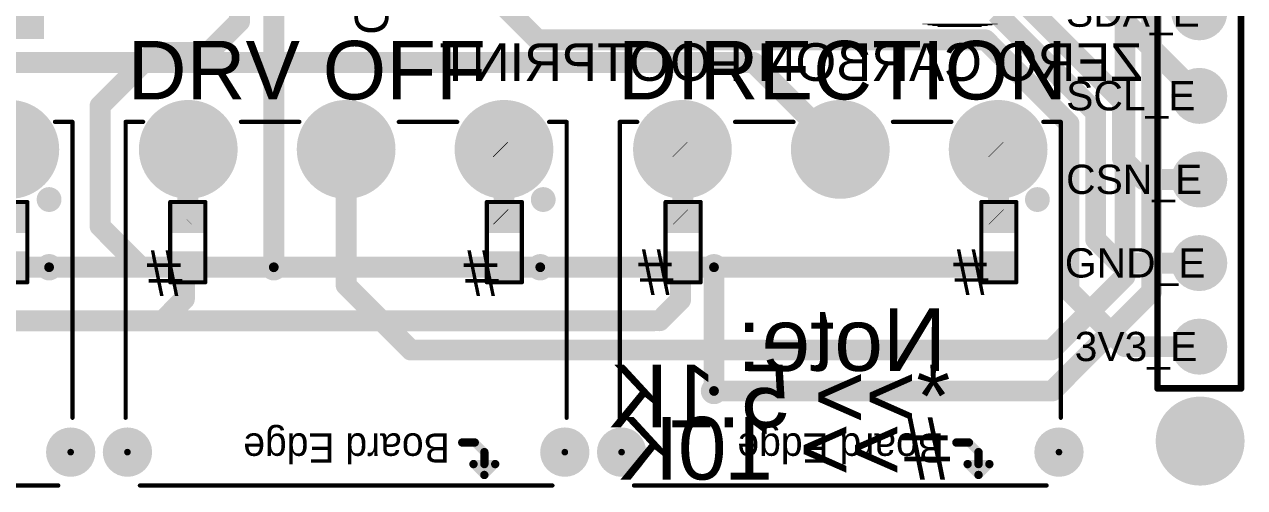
# Model space of a CAD drawing. Header units: millimetres. Extents: x -0.12 to 2.11, y 0 to 1.55.
# Drawn here: x 0.637 to 2.098, y 0.003 to 0.558 of the extents above; entities that cross this region are included whole.
import ezdxf

# ---------------------------------------------------------------- set-up
doc = ezdxf.new("R2010")
doc.units = ezdxf.units.MM
doc.header["$MEASUREMENT"] = 0
for name, color, linetype in [('BottomLayer', 5, 'Continuous'), ('BottomOverlay', 54, 'Continuous'), ('BottomPaste', 16, 'Continuous'), ('BottomSolder', 6, 'Continuous'), ('MultiLayer', 9, 'Continuous'), ('PadHoleLayer', 156, 'Continuous'), ('TopLayer', 1, 'Continuous'), ('TopOverlay', 2, 'Continuous'), ('TopSolder', 216, 'Continuous'), ('ViaHoleLayer', 16, 'Continuous')]:
    doc.layers.add(name, color=color, linetype=linetype)
doc.styles.add('Arial', font='arial.ttf', dxfattribs={"height": 0.2})

# ---------------------------------------------------------------- blocks, each defined once
blk = doc.blocks.new('SS_12D11G5R__10')
at = {"layer": 'BottomLayer'}
h = blk.add_hatch(color=5, dxfattribs=at)
edge = h.paths.add_edge_path()
edge.add_arc((0, 0), 0.0551181, 0, 360)
h = blk.add_hatch(color=5, dxfattribs=at)
edge = h.paths.add_edge_path()
edge.add_arc((0.1889764, 0), 0.0551181, 0, 360)
h = blk.add_hatch(color=5, dxfattribs=at)
edge = h.paths.add_edge_path()
edge.add_arc((0.3779528, 0), 0.0551181, 0, 360)
at = {"layer": 'BottomSolder'}
h = blk.add_hatch(color=6, dxfattribs=at)
edge = h.paths.add_edge_path()
edge.add_arc((-0.0728346, 0.3622047), 0.004, 0, 360)
h = blk.add_hatch(color=6, dxfattribs=at)
edge = h.paths.add_edge_path()
edge.add_arc((0.4507874, 0.3622047), 0.004, 0, 360)
h = blk.add_hatch(color=6, dxfattribs=at)
edge = h.paths.add_edge_path()
edge.add_arc((0, 0), 0.0591181, 0, 360)
h = blk.add_hatch(color=6, dxfattribs=at)
edge = h.paths.add_edge_path()
edge.add_arc((0.1889764, 0), 0.0591181, 0, 360)
h = blk.add_hatch(color=6, dxfattribs=at)
edge = h.paths.add_edge_path()
edge.add_arc((0.3779528, 0), 0.0591181, 0, 360)
at = {"layer": 'MultiLayer'}
h = blk.add_hatch(color=9, dxfattribs=at)
edge = h.paths.add_edge_path()
edge.add_arc((0, 0), 0.0551181, 0, 360)
h = blk.add_hatch(color=9, dxfattribs=at)
edge = h.paths.add_edge_path()
edge.add_arc((0.1889764, 0), 0.0551181, 0, 360)
h = blk.add_hatch(color=9, dxfattribs=at)
edge = h.paths.add_edge_path()
edge.add_arc((0.3779528, 0), 0.0551181, 0, 360)
at = {"layer": 'PadHoleLayer'}
h = blk.add_hatch(color=156, dxfattribs=at)
edge = h.paths.add_edge_path()
edge.add_arc((-0.0728346, 0.3622047), 0.0295275, 0, 360)
h = blk.add_hatch(color=156, dxfattribs=at)
edge = h.paths.add_edge_path()
edge.add_arc((0.4507874, 0.3622047), 0.0295275, 0, 360)
h = blk.add_hatch(color=156, dxfattribs=at)
edge = h.paths.add_edge_path()
edge.add_arc((0, 0), 0.031496, 0, 360)
h = blk.add_hatch(color=156, dxfattribs=at)
edge = h.paths.add_edge_path()
edge.add_arc((0.1889764, 0), 0.031496, 0, 360)
h = blk.add_hatch(color=156, dxfattribs=at)
edge = h.paths.add_edge_path()
edge.add_arc((0.3779528, 0), 0.031496, 0, 360)
at = {"layer": 'TopLayer'}
h = blk.add_hatch(color=1, dxfattribs=at)
edge = h.paths.add_edge_path()
edge.add_arc((0, 0), 0.0551181, 0, 360)
h = blk.add_hatch(color=1, dxfattribs=at)
edge = h.paths.add_edge_path()
edge.add_arc((0.1889764, 0), 0.0551181, 0, 360)
h = blk.add_hatch(color=1, dxfattribs=at)
edge = h.paths.add_edge_path()
edge.add_arc((0.3779528, 0), 0.0551181, 0, 360)
at = {"layer": 'TopSolder'}
h = blk.add_hatch(color=216, dxfattribs=at)
edge = h.paths.add_edge_path()
edge.add_arc((-0.0728346, 0.3622047), 0.004, 0, 360)
h = blk.add_hatch(color=216, dxfattribs=at)
edge = h.paths.add_edge_path()
edge.add_arc((0.4507874, 0.3622047), 0.004, 0, 360)
h = blk.add_hatch(color=216, dxfattribs=at)
edge = h.paths.add_edge_path()
edge.add_arc((0, 0), 0.0591181, 0, 360)
h = blk.add_hatch(color=216, dxfattribs=at)
edge = h.paths.add_edge_path()
edge.add_arc((0.1889764, 0), 0.0591181, 0, 360)
h = blk.add_hatch(color=216, dxfattribs=at)
edge = h.paths.add_edge_path()
edge.add_arc((0.3779528, 0), 0.0591181, 0, 360)
at = {"layer": 'TopOverlay'}
for points, const_width in [([(0.4359764, 0.4021023), (-0.0580236, 0.4021023)], 0.005), ([(0.0235, 0.3895), (0.0105, 0.3765)], 0.01), ([(0.0365, 0.3765), (0.0235, 0.3895)], 0.01), ([(0.0365, 0.3765), (0.0105, 0.3765)], 0.01), ([(0.0235, 0.3765), (0.0235, 0.3622047)], 0.01), ([(0.035, 0.3507047), (0.0235, 0.3622047)], 0.01), ([(0.0499764, 0.3507047), (0.035, 0.3507047)], 0.01), ([(-0.0750236, 0.3211023), (-0.0750236, -0.0328977)], 0.005), ([(0.4529764, 0.3211023), (0.4529764, -0.0328977)], 0.005), ([(-0.0540236, -0.0328977), (-0.0750236, -0.0328977)], 0.005), ([(0.1259764, -0.0328977), (0.0559764, -0.0328977)], 0.005), ([(0.3149528, -0.0328977), (0.2449528, -0.0328977)], 0.005), ([(0.4529764, -0.0328977), (0.4319764, -0.0328977)], 0.005)]:
    blk.add_lwpolyline(points, dxfattribs=dict(at, const_width=const_width))
for points, const_width in [([(-0.0592736, 0.4021023, 1), (-0.0567736, 0.4021023, 1)], 0.0025), ([(0.021, 0.3895, 1), (0.026, 0.3895, 1)], 0.005), ([(0.021, 0.3895, 1), (0.026, 0.3895, 1)], 0.005), ([(0.4347264, 0.4021023, 1), (0.4372264, 0.4021023, 1)], 0.0025), ([(0.008, 0.3765, 1), (0.013, 0.3765, 1)], 0.005), ([(0.008, 0.3765, 1), (0.013, 0.3765, 1)], 0.005), ([(0.021, 0.3765, 1), (0.026, 0.3765, 1)], 0.005), ([(0.034, 0.3765, 1), (0.039, 0.3765, 1)], 0.005), ([(0.034, 0.3765, 1), (0.039, 0.3765, 1)], 0.005), ([(0.021, 0.3622047, 1), (0.026, 0.3622047, 1)], 0.005), ([(0.021, 0.3622047, 1), (0.026, 0.3622047, 1)], 0.005), ([(0.0325, 0.3507047, 1), (0.0375, 0.3507047, 1)], 0.005), ([(0.0325, 0.3507047, 1), (0.0375, 0.3507047, 1)], 0.005), ([(0.0474764, 0.3507047, 1), (0.0524764, 0.3507047, 1)], 0.005), ([(-0.0762736, 0.3211023, 1), (-0.0737736, 0.3211023, 1)], 0.0025), ([(0.4517264, 0.3211023, 1), (0.4542264, 0.3211023, 1)], 0.0025), ([(-0.042, 0.06, 1), (-0.052, 0.06, 1)], 0.019685), ([(-0.0569212, 0.06, 1), (-0.0470788, 0.06, 1)], 0.0098425), ([(-0.0469212, 0.06, 1), (-0.0370788, 0.06, 1)], 0.0098425), ([(-0.0762736, -0.0328977, 1), (-0.0737736, -0.0328977, 1)], 0.0025), ([(-0.0762736, -0.0328977, 1), (-0.0737736, -0.0328977, 1)], 0.0025), ([(-0.0552736, -0.0328977, 1), (-0.0527736, -0.0328977, 1)], 0.0025), ([(0.0547264, -0.0328977, 1), (0.0572264, -0.0328977, 1)], 0.0025), ([(0.1247264, -0.0328977, 1), (0.1272264, -0.0328977, 1)], 0.0025), ([(0.2437028, -0.0328977, 1), (0.2462028, -0.0328977, 1)], 0.0025), ([(0.3137028, -0.0328977, 1), (0.3162028, -0.0328977, 1)], 0.0025), ([(0.4307264, -0.0328977, 1), (0.4332264, -0.0328977, 1)], 0.0025), ([(0.4517264, -0.0328977, 1), (0.4542264, -0.0328977, 1)], 0.0025), ([(0.4517264, -0.0328977, 1), (0.4542264, -0.0328977, 1)], 0.0025)]:
    blk.add_lwpolyline(points, format="xyb", close=True, dxfattribs=dict(at, const_width=const_width))
blk.add_text('Board Edge ', height=0.035, dxfattribs=at).set_placement((0.0649764, 0.3397654))
blk = doc.blocks.new('SS_12D11G5R__11')
at = {"layer": 'BottomLayer'}
h = blk.add_hatch(color=5, dxfattribs=at)
edge = h.paths.add_edge_path()
edge.add_arc((0, 0), 0.0551181, 0, 360)
h = blk.add_hatch(color=5, dxfattribs=at)
edge = h.paths.add_edge_path()
edge.add_arc((0.1889764, 0), 0.0551181, 0, 360)
h = blk.add_hatch(color=5, dxfattribs=at)
edge = h.paths.add_edge_path()
edge.add_arc((0.3779528, 0), 0.0551181, 0, 360)
at = {"layer": 'BottomSolder'}
h = blk.add_hatch(color=6, dxfattribs=at)
edge = h.paths.add_edge_path()
edge.add_arc((-0.0728346, 0.3622047), 0.004, 0, 360)
h = blk.add_hatch(color=6, dxfattribs=at)
edge = h.paths.add_edge_path()
edge.add_arc((0.4507874, 0.3622047), 0.004, 0, 360)
h = blk.add_hatch(color=6, dxfattribs=at)
edge = h.paths.add_edge_path()
edge.add_arc((0, 0), 0.0591181, 0, 360)
h = blk.add_hatch(color=6, dxfattribs=at)
edge = h.paths.add_edge_path()
edge.add_arc((0.1889764, 0), 0.0591181, 0, 360)
h = blk.add_hatch(color=6, dxfattribs=at)
edge = h.paths.add_edge_path()
edge.add_arc((0.3779528, 0), 0.0591181, 0, 360)
at = {"layer": 'MultiLayer'}
h = blk.add_hatch(color=9, dxfattribs=at)
edge = h.paths.add_edge_path()
edge.add_arc((0, 0), 0.0551181, 0, 360)
h = blk.add_hatch(color=9, dxfattribs=at)
edge = h.paths.add_edge_path()
edge.add_arc((0.1889764, 0), 0.0551181, 0, 360)
h = blk.add_hatch(color=9, dxfattribs=at)
edge = h.paths.add_edge_path()
edge.add_arc((0.3779528, 0), 0.0551181, 0, 360)
at = {"layer": 'PadHoleLayer'}
h = blk.add_hatch(color=156, dxfattribs=at)
edge = h.paths.add_edge_path()
edge.add_arc((-0.0728346, 0.3622047), 0.0295275, 0, 360)
h = blk.add_hatch(color=156, dxfattribs=at)
edge = h.paths.add_edge_path()
edge.add_arc((0.4507874, 0.3622047), 0.0295275, 0, 360)
h = blk.add_hatch(color=156, dxfattribs=at)
edge = h.paths.add_edge_path()
edge.add_arc((0, 0), 0.031496, 0, 360)
h = blk.add_hatch(color=156, dxfattribs=at)
edge = h.paths.add_edge_path()
edge.add_arc((0.1889764, 0), 0.031496, 0, 360)
h = blk.add_hatch(color=156, dxfattribs=at)
edge = h.paths.add_edge_path()
edge.add_arc((0.3779528, 0), 0.031496, 0, 360)
at = {"layer": 'TopLayer'}
h = blk.add_hatch(color=1, dxfattribs=at)
edge = h.paths.add_edge_path()
edge.add_arc((0, 0), 0.0551181, 0, 360)
h = blk.add_hatch(color=1, dxfattribs=at)
edge = h.paths.add_edge_path()
edge.add_arc((0.1889764, 0), 0.0551181, 0, 360)
h = blk.add_hatch(color=1, dxfattribs=at)
edge = h.paths.add_edge_path()
edge.add_arc((0.3779528, 0), 0.0551181, 0, 360)
at = {"layer": 'TopSolder'}
h = blk.add_hatch(color=216, dxfattribs=at)
edge = h.paths.add_edge_path()
edge.add_arc((-0.0728346, 0.3622047), 0.004, 0, 360)
h = blk.add_hatch(color=216, dxfattribs=at)
edge = h.paths.add_edge_path()
edge.add_arc((0.4507874, 0.3622047), 0.004, 0, 360)
h = blk.add_hatch(color=216, dxfattribs=at)
edge = h.paths.add_edge_path()
edge.add_arc((0, 0), 0.0591181, 0, 360)
h = blk.add_hatch(color=216, dxfattribs=at)
edge = h.paths.add_edge_path()
edge.add_arc((0.1889764, 0), 0.0591181, 0, 360)
h = blk.add_hatch(color=216, dxfattribs=at)
edge = h.paths.add_edge_path()
edge.add_arc((0.3779528, 0), 0.0591181, 0, 360)
at = {"layer": 'TopOverlay'}
for points, const_width in [([(0.4359764, 0.4021023), (-0.0580236, 0.4021023)], 0.005), ([(0.0235, 0.3895), (0.0105, 0.3765)], 0.01), ([(0.0365, 0.3765), (0.0235, 0.3895)], 0.01), ([(0.0365, 0.3765), (0.0105, 0.3765)], 0.01), ([(0.0235, 0.3765), (0.0235, 0.3622047)], 0.01), ([(0.035, 0.3507047), (0.0235, 0.3622047)], 0.01), ([(0.0499764, 0.3507047), (0.035, 0.3507047)], 0.01), ([(-0.0750236, 0.3211023), (-0.0750236, -0.0328977)], 0.005), ([(0.4529764, 0.3211023), (0.4529764, -0.0328977)], 0.005), ([(-0.0540236, -0.0328977), (-0.0750236, -0.0328977)], 0.005), ([(0.1259764, -0.0328977), (0.0559764, -0.0328977)], 0.005), ([(0.3149528, -0.0328977), (0.2449528, -0.0328977)], 0.005), ([(0.4529764, -0.0328977), (0.4319764, -0.0328977)], 0.005)]:
    blk.add_lwpolyline(points, dxfattribs=dict(at, const_width=const_width))
for points, const_width in [([(-0.0592736, 0.4021023, 1), (-0.0567736, 0.4021023, 1)], 0.0025), ([(0.021, 0.3895, 1), (0.026, 0.3895, 1)], 0.005), ([(0.021, 0.3895, 1), (0.026, 0.3895, 1)], 0.005), ([(0.4347264, 0.4021023, 1), (0.4372264, 0.4021023, 1)], 0.0025), ([(0.008, 0.3765, 1), (0.013, 0.3765, 1)], 0.005), ([(0.008, 0.3765, 1), (0.013, 0.3765, 1)], 0.005), ([(0.021, 0.3765, 1), (0.026, 0.3765, 1)], 0.005), ([(0.034, 0.3765, 1), (0.039, 0.3765, 1)], 0.005), ([(0.034, 0.3765, 1), (0.039, 0.3765, 1)], 0.005), ([(0.021, 0.3622047, 1), (0.026, 0.3622047, 1)], 0.005), ([(0.021, 0.3622047, 1), (0.026, 0.3622047, 1)], 0.005), ([(0.0325, 0.3507047, 1), (0.0375, 0.3507047, 1)], 0.005), ([(0.0325, 0.3507047, 1), (0.0375, 0.3507047, 1)], 0.005), ([(0.0474764, 0.3507047, 1), (0.0524764, 0.3507047, 1)], 0.005), ([(-0.0762736, 0.3211023, 1), (-0.0737736, 0.3211023, 1)], 0.0025), ([(0.4517264, 0.3211023, 1), (0.4542264, 0.3211023, 1)], 0.0025), ([(-0.042, 0.06, 1), (-0.052, 0.06, 1)], 0.019685), ([(-0.0569212, 0.06, 1), (-0.0470788, 0.06, 1)], 0.0098425), ([(-0.0469212, 0.06, 1), (-0.0370788, 0.06, 1)], 0.0098425), ([(-0.0762736, -0.0328977, 1), (-0.0737736, -0.0328977, 1)], 0.0025), ([(-0.0762736, -0.0328977, 1), (-0.0737736, -0.0328977, 1)], 0.0025), ([(-0.0552736, -0.0328977, 1), (-0.0527736, -0.0328977, 1)], 0.0025), ([(0.0547264, -0.0328977, 1), (0.0572264, -0.0328977, 1)], 0.0025), ([(0.1247264, -0.0328977, 1), (0.1272264, -0.0328977, 1)], 0.0025), ([(0.2437028, -0.0328977, 1), (0.2462028, -0.0328977, 1)], 0.0025), ([(0.3137028, -0.0328977, 1), (0.3162028, -0.0328977, 1)], 0.0025), ([(0.4307264, -0.0328977, 1), (0.4332264, -0.0328977, 1)], 0.0025), ([(0.4517264, -0.0328977, 1), (0.4542264, -0.0328977, 1)], 0.0025), ([(0.4517264, -0.0328977, 1), (0.4542264, -0.0328977, 1)], 0.0025)]:
    blk.add_lwpolyline(points, format="xyb", close=True, dxfattribs=dict(at, const_width=const_width))
blk.add_text('Board Edge ', height=0.035, dxfattribs=at).set_placement((0.0649766, 0.3397654))
blk = doc.blocks.new('SS_12D11G5R__12')
at = {"layer": 'BottomLayer'}
h = blk.add_hatch(color=5, dxfattribs=at)
edge = h.paths.add_edge_path()
edge.add_arc((0, 0), 0.0551181, 0, 360)
h = blk.add_hatch(color=5, dxfattribs=at)
edge = h.paths.add_edge_path()
edge.add_arc((0.1889764, 0), 0.0551181, 0, 360)
h = blk.add_hatch(color=5, dxfattribs=at)
edge = h.paths.add_edge_path()
edge.add_arc((0.3779528, 0), 0.0551181, 0, 360)
at = {"layer": 'BottomSolder'}
h = blk.add_hatch(color=6, dxfattribs=at)
edge = h.paths.add_edge_path()
edge.add_arc((-0.0728346, 0.3622047), 0.004, 0, 360)
h = blk.add_hatch(color=6, dxfattribs=at)
edge = h.paths.add_edge_path()
edge.add_arc((0.4507874, 0.3622047), 0.004, 0, 360)
h = blk.add_hatch(color=6, dxfattribs=at)
edge = h.paths.add_edge_path()
edge.add_arc((0, 0), 0.0591181, 0, 360)
h = blk.add_hatch(color=6, dxfattribs=at)
edge = h.paths.add_edge_path()
edge.add_arc((0.1889764, 0), 0.0591181, 0, 360)
h = blk.add_hatch(color=6, dxfattribs=at)
edge = h.paths.add_edge_path()
edge.add_arc((0.3779528, 0), 0.0591181, 0, 360)
at = {"layer": 'MultiLayer'}
h = blk.add_hatch(color=9, dxfattribs=at)
edge = h.paths.add_edge_path()
edge.add_arc((0, 0), 0.0551181, 0, 360)
h = blk.add_hatch(color=9, dxfattribs=at)
edge = h.paths.add_edge_path()
edge.add_arc((0.1889764, 0), 0.0551181, 0, 360)
h = blk.add_hatch(color=9, dxfattribs=at)
edge = h.paths.add_edge_path()
edge.add_arc((0.3779528, 0), 0.0551181, 0, 360)
at = {"layer": 'PadHoleLayer'}
h = blk.add_hatch(color=156, dxfattribs=at)
edge = h.paths.add_edge_path()
edge.add_arc((-0.0728346, 0.3622047), 0.0295275, 0, 360)
h = blk.add_hatch(color=156, dxfattribs=at)
edge = h.paths.add_edge_path()
edge.add_arc((0.4507874, 0.3622047), 0.0295275, 0, 360)
h = blk.add_hatch(color=156, dxfattribs=at)
edge = h.paths.add_edge_path()
edge.add_arc((0, 0), 0.031496, 0, 360)
h = blk.add_hatch(color=156, dxfattribs=at)
edge = h.paths.add_edge_path()
edge.add_arc((0.1889764, 0), 0.031496, 0, 360)
h = blk.add_hatch(color=156, dxfattribs=at)
edge = h.paths.add_edge_path()
edge.add_arc((0.3779528, 0), 0.031496, 0, 360)
at = {"layer": 'TopLayer'}
h = blk.add_hatch(color=1, dxfattribs=at)
edge = h.paths.add_edge_path()
edge.add_arc((0, 0), 0.0551181, 0, 360)
h = blk.add_hatch(color=1, dxfattribs=at)
edge = h.paths.add_edge_path()
edge.add_arc((0.1889764, 0), 0.0551181, 0, 360)
h = blk.add_hatch(color=1, dxfattribs=at)
edge = h.paths.add_edge_path()
edge.add_arc((0.3779528, 0), 0.0551181, 0, 360)
at = {"layer": 'TopSolder'}
h = blk.add_hatch(color=216, dxfattribs=at)
edge = h.paths.add_edge_path()
edge.add_arc((-0.0728346, 0.3622047), 0.004, 0, 360)
h = blk.add_hatch(color=216, dxfattribs=at)
edge = h.paths.add_edge_path()
edge.add_arc((0.4507874, 0.3622047), 0.004, 0, 360)
h = blk.add_hatch(color=216, dxfattribs=at)
edge = h.paths.add_edge_path()
edge.add_arc((0, 0), 0.0591181, 0, 360)
h = blk.add_hatch(color=216, dxfattribs=at)
edge = h.paths.add_edge_path()
edge.add_arc((0.1889764, 0), 0.0591181, 0, 360)
h = blk.add_hatch(color=216, dxfattribs=at)
edge = h.paths.add_edge_path()
edge.add_arc((0.3779528, 0), 0.0591181, 0, 360)
at = {"layer": 'TopOverlay'}
for points, const_width in [([(0.4359764, 0.4021023), (-0.0580236, 0.4021023)], 0.005), ([(0.0235, 0.3895), (0.0105, 0.3765)], 0.01), ([(0.0365, 0.3765), (0.0235, 0.3895)], 0.01), ([(0.0365, 0.3765), (0.0105, 0.3765)], 0.01), ([(0.0235, 0.3765), (0.0235, 0.3622047)], 0.01), ([(0.035, 0.3507047), (0.0235, 0.3622047)], 0.01), ([(0.0499764, 0.3507047), (0.035, 0.3507047)], 0.01), ([(-0.0750236, 0.3211023), (-0.0750236, -0.0328977)], 0.005), ([(0.4529764, 0.3211023), (0.4529764, -0.0328977)], 0.005), ([(-0.0540236, -0.0328977), (-0.0750236, -0.0328977)], 0.005), ([(0.1259764, -0.0328977), (0.0559764, -0.0328977)], 0.005), ([(0.3149528, -0.0328977), (0.2449528, -0.0328977)], 0.005), ([(0.4529764, -0.0328977), (0.4319764, -0.0328977)], 0.005)]:
    blk.add_lwpolyline(points, dxfattribs=dict(at, const_width=const_width))
for points, const_width in [([(-0.0592736, 0.4021023, 1), (-0.0567736, 0.4021023, 1)], 0.0025), ([(0.021, 0.3895, 1), (0.026, 0.3895, 1)], 0.005), ([(0.021, 0.3895, 1), (0.026, 0.3895, 1)], 0.005), ([(0.4347264, 0.4021023, 1), (0.4372264, 0.4021023, 1)], 0.0025), ([(0.008, 0.3765, 1), (0.013, 0.3765, 1)], 0.005), ([(0.008, 0.3765, 1), (0.013, 0.3765, 1)], 0.005), ([(0.021, 0.3765, 1), (0.026, 0.3765, 1)], 0.005), ([(0.034, 0.3765, 1), (0.039, 0.3765, 1)], 0.005), ([(0.034, 0.3765, 1), (0.039, 0.3765, 1)], 0.005), ([(0.021, 0.3622047, 1), (0.026, 0.3622047, 1)], 0.005), ([(0.021, 0.3622047, 1), (0.026, 0.3622047, 1)], 0.005), ([(0.0325, 0.3507047, 1), (0.0375, 0.3507047, 1)], 0.005), ([(0.0325, 0.3507047, 1), (0.0375, 0.3507047, 1)], 0.005), ([(0.0474764, 0.3507047, 1), (0.0524764, 0.3507047, 1)], 0.005), ([(-0.0762736, 0.3211023, 1), (-0.0737736, 0.3211023, 1)], 0.0025), ([(0.4517264, 0.3211023, 1), (0.4542264, 0.3211023, 1)], 0.0025), ([(-0.042, 0.06, 1), (-0.052, 0.06, 1)], 0.019685), ([(-0.0569212, 0.06, 1), (-0.0470788, 0.06, 1)], 0.0098425), ([(-0.0469212, 0.06, 1), (-0.0370788, 0.06, 1)], 0.0098425), ([(-0.0762736, -0.0328977, 1), (-0.0737736, -0.0328977, 1)], 0.0025), ([(-0.0762736, -0.0328977, 1), (-0.0737736, -0.0328977, 1)], 0.0025), ([(-0.0552736, -0.0328977, 1), (-0.0527736, -0.0328977, 1)], 0.0025), ([(0.0547264, -0.0328977, 1), (0.0572264, -0.0328977, 1)], 0.0025), ([(0.1247264, -0.0328977, 1), (0.1272264, -0.0328977, 1)], 0.0025), ([(0.2437028, -0.0328977, 1), (0.2462028, -0.0328977, 1)], 0.0025), ([(0.3137028, -0.0328977, 1), (0.3162028, -0.0328977, 1)], 0.0025), ([(0.4307264, -0.0328977, 1), (0.4332264, -0.0328977, 1)], 0.0025), ([(0.4517264, -0.0328977, 1), (0.4542264, -0.0328977, 1)], 0.0025), ([(0.4517264, -0.0328977, 1), (0.4542264, -0.0328977, 1)], 0.0025)]:
    blk.add_lwpolyline(points, format="xyb", close=True, dxfattribs=dict(at, const_width=const_width))
blk.add_text('Board Edge ', height=0.035, dxfattribs=at).set_placement((0.0649764, 0.3397654))
blk = doc.blocks.new('R___0603_B_23')
at = {"layer": 'BottomLayer'}
for points in [[(-0.045, -0.0175), (-0.045, 0.0175), (-0.015, 0.0175), (-0.015, -0.0175)], [(0.015, -0.0175), (0.015, 0.0175), (0.045, 0.0175), (0.045, -0.0175)]]:
    blk.add_hatch(color=5, dxfattribs=at).paths.add_polyline_path(points)
at = {"layer": 'BottomPaste'}
for points in [[(-0.045, -0.0175), (-0.045, 0.0175), (-0.015, 0.0175), (-0.015, -0.0175)], [(0.015, -0.0175), (0.015, 0.0175), (0.045, 0.0175), (0.045, -0.0175)]]:
    blk.add_hatch(color=16, dxfattribs=at).paths.add_polyline_path(points)
at = {"layer": 'BottomSolder'}
for points in [[(-0.049, -0.0215), (-0.049, 0.0215), (-0.011, 0.0215), (-0.011, -0.0215)], [(0.011, -0.0215), (0.011, 0.0215), (0.049, 0.0215), (0.049, -0.0215)]]:
    blk.add_hatch(color=6, dxfattribs=at).paths.add_polyline_path(points)
at = {"layer": 'BottomOverlay', "const_width": 0.005}
for points in [[(0.048, 0.021), (-0.048, 0.021)], [(-0.048, -0.021), (-0.048, 0.021)], [(0.048, -0.021), (0.048, 0.021)], [(0.048, -0.021), (-0.048, -0.021)]]:
    blk.add_lwpolyline(points, dxfattribs=at)
at = {"layer": 'BottomOverlay', "const_width": 0.0025}
for points in [[(-0.04925, 0.021, 1), (-0.04675, 0.021, 1)], [(-0.04925, 0.021, 1), (-0.04675, 0.021, 1)], [(0.04675, 0.021, 1), (0.04925, 0.021, 1)], [(0.04675, 0.021, 1), (0.04925, 0.021, 1)], [(-0.04925, -0.021, 1), (-0.04675, -0.021, 1)], [(-0.04925, -0.021, 1), (-0.04675, -0.021, 1)], [(0.04675, -0.021, 1), (0.04925, -0.021, 1)], [(0.04675, -0.021, 1), (0.04925, -0.021, 1)]]:
    blk.add_lwpolyline(points, format="xyb", close=True, dxfattribs=at)
blk = doc.blocks.new('R___0603_B_24')
at = {"layer": 'BottomLayer'}
for points in [[(-0.045, -0.0175), (-0.045, 0.0175), (-0.015, 0.0175), (-0.015, -0.0175)], [(0.015, -0.0175), (0.015, 0.0175), (0.045, 0.0175), (0.045, -0.0175)]]:
    blk.add_hatch(color=5, dxfattribs=at).paths.add_polyline_path(points)
at = {"layer": 'BottomPaste'}
for points in [[(-0.045, -0.0175), (-0.045, 0.0175), (-0.015, 0.0175), (-0.015, -0.0175)], [(0.015, -0.0175), (0.015, 0.0175), (0.045, 0.0175), (0.045, -0.0175)]]:
    blk.add_hatch(color=16, dxfattribs=at).paths.add_polyline_path(points)
at = {"layer": 'BottomSolder'}
for points in [[(-0.049, -0.0215), (-0.049, 0.0215), (-0.011, 0.0215), (-0.011, -0.0215)], [(0.011, -0.0215), (0.011, 0.0215), (0.049, 0.0215), (0.049, -0.0215)]]:
    blk.add_hatch(color=6, dxfattribs=at).paths.add_polyline_path(points)
at = {"layer": 'BottomOverlay', "const_width": 0.005}
for points in [[(0.048, 0.021), (-0.048, 0.021)], [(-0.048, -0.021), (-0.048, 0.021)], [(0.048, -0.021), (0.048, 0.021)], [(0.048, -0.021), (-0.048, -0.021)]]:
    blk.add_lwpolyline(points, dxfattribs=at)
at = {"layer": 'BottomOverlay', "const_width": 0.0025}
for points in [[(-0.04925, 0.021, 1), (-0.04675, 0.021, 1)], [(-0.04925, 0.021, 1), (-0.04675, 0.021, 1)], [(0.04675, 0.021, 1), (0.04925, 0.021, 1)], [(0.04675, 0.021, 1), (0.04925, 0.021, 1)], [(-0.04925, -0.021, 1), (-0.04675, -0.021, 1)], [(-0.04925, -0.021, 1), (-0.04675, -0.021, 1)], [(0.04675, -0.021, 1), (0.04925, -0.021, 1)], [(0.04675, -0.021, 1), (0.04925, -0.021, 1)]]:
    blk.add_lwpolyline(points, format="xyb", close=True, dxfattribs=at)
blk = doc.blocks.new('R___0603_B_25')
at = {"layer": 'BottomLayer'}
for points in [[(-0.045, -0.0175), (-0.045, 0.0175), (-0.015, 0.0175), (-0.015, -0.0175)], [(0.015, -0.0175), (0.015, 0.0175), (0.045, 0.0175), (0.045, -0.0175)]]:
    blk.add_hatch(color=5, dxfattribs=at).paths.add_polyline_path(points)
at = {"layer": 'BottomPaste'}
for points in [[(-0.045, -0.0175), (-0.045, 0.0175), (-0.015, 0.0175), (-0.015, -0.0175)], [(0.015, -0.0175), (0.015, 0.0175), (0.045, 0.0175), (0.045, -0.0175)]]:
    blk.add_hatch(color=16, dxfattribs=at).paths.add_polyline_path(points)
at = {"layer": 'BottomSolder'}
for points in [[(-0.049, -0.0215), (-0.049, 0.0215), (-0.011, 0.0215), (-0.011, -0.0215)], [(0.011, -0.0215), (0.011, 0.0215), (0.049, 0.0215), (0.049, -0.0215)]]:
    blk.add_hatch(color=6, dxfattribs=at).paths.add_polyline_path(points)
at = {"layer": 'BottomOverlay', "const_width": 0.005}
for points in [[(0.048, 0.021), (-0.048, 0.021)], [(-0.048, -0.021), (-0.048, 0.021)], [(0.048, -0.021), (0.048, 0.021)], [(0.048, -0.021), (-0.048, -0.021)]]:
    blk.add_lwpolyline(points, dxfattribs=at)
at = {"layer": 'BottomOverlay', "const_width": 0.0025}
for points in [[(-0.04925, 0.021, 1), (-0.04675, 0.021, 1)], [(-0.04925, 0.021, 1), (-0.04675, 0.021, 1)], [(0.04675, 0.021, 1), (0.04925, 0.021, 1)], [(0.04675, 0.021, 1), (0.04925, 0.021, 1)], [(-0.04925, -0.021, 1), (-0.04675, -0.021, 1)], [(-0.04925, -0.021, 1), (-0.04675, -0.021, 1)], [(0.04675, -0.021, 1), (0.04925, -0.021, 1)], [(0.04675, -0.021, 1), (0.04925, -0.021, 1)]]:
    blk.add_lwpolyline(points, format="xyb", close=True, dxfattribs=at)
blk = doc.blocks.new('R___0603_B_27')
at = {"layer": 'BottomLayer'}
for points in [[(-0.045, -0.0175), (-0.045, 0.0175), (-0.015, 0.0175), (-0.015, -0.0175)], [(0.015, -0.0175), (0.015, 0.0175), (0.045, 0.0175), (0.045, -0.0175)]]:
    blk.add_hatch(color=5, dxfattribs=at).paths.add_polyline_path(points)
at = {"layer": 'BottomPaste'}
for points in [[(-0.045, -0.0175), (-0.045, 0.0175), (-0.015, 0.0175), (-0.015, -0.0175)], [(0.015, -0.0175), (0.015, 0.0175), (0.045, 0.0175), (0.045, -0.0175)]]:
    blk.add_hatch(color=16, dxfattribs=at).paths.add_polyline_path(points)
at = {"layer": 'BottomSolder'}
for points in [[(-0.049, -0.0215), (-0.049, 0.0215), (-0.011, 0.0215), (-0.011, -0.0215)], [(0.011, -0.0215), (0.011, 0.0215), (0.049, 0.0215), (0.049, -0.0215)]]:
    blk.add_hatch(color=6, dxfattribs=at).paths.add_polyline_path(points)
at = {"layer": 'BottomOverlay', "const_width": 0.005}
for points in [[(-0.048, 0.021), (0.048, 0.021)], [(-0.048, 0.021), (-0.048, -0.021)], [(0.048, 0.021), (0.048, -0.021)], [(-0.048, -0.021), (0.048, -0.021)]]:
    blk.add_lwpolyline(points, dxfattribs=at)
at = {"layer": 'BottomOverlay', "const_width": 0.0025}
for points in [[(-0.04925, 0.021, 1), (-0.04675, 0.021, 1)], [(-0.04925, 0.021, 1), (-0.04675, 0.021, 1)], [(0.04675, 0.021, 1), (0.04925, 0.021, 1)], [(0.04675, 0.021, 1), (0.04925, 0.021, 1)], [(-0.04925, -0.021, 1), (-0.04675, -0.021, 1)], [(-0.04925, -0.021, 1), (-0.04675, -0.021, 1)], [(0.04675, -0.021, 1), (0.04925, -0.021, 1)], [(0.04675, -0.021, 1), (0.04925, -0.021, 1)]]:
    blk.add_lwpolyline(points, format="xyb", close=True, dxfattribs=at)
blk = doc.blocks.new('R___0603_B_28')
at = {"layer": 'BottomLayer'}
for points in [[(-0.045, -0.0175), (-0.045, 0.0175), (-0.015, 0.0175), (-0.015, -0.0175)], [(0.015, -0.0175), (0.015, 0.0175), (0.045, 0.0175), (0.045, -0.0175)]]:
    blk.add_hatch(color=5, dxfattribs=at).paths.add_polyline_path(points)
at = {"layer": 'BottomPaste'}
for points in [[(-0.045, -0.0175), (-0.045, 0.0175), (-0.015, 0.0175), (-0.015, -0.0175)], [(0.015, -0.0175), (0.015, 0.0175), (0.045, 0.0175), (0.045, -0.0175)]]:
    blk.add_hatch(color=16, dxfattribs=at).paths.add_polyline_path(points)
at = {"layer": 'BottomSolder'}
for points in [[(-0.049, -0.0215), (-0.049, 0.0215), (-0.011, 0.0215), (-0.011, -0.0215)], [(0.011, -0.0215), (0.011, 0.0215), (0.049, 0.0215), (0.049, -0.0215)]]:
    blk.add_hatch(color=6, dxfattribs=at).paths.add_polyline_path(points)
at = {"layer": 'BottomOverlay', "const_width": 0.005}
for points in [[(-0.048, 0.021), (0.048, 0.021)], [(-0.048, 0.021), (-0.048, -0.021)], [(0.048, 0.021), (0.048, -0.021)], [(-0.048, -0.021), (0.048, -0.021)]]:
    blk.add_lwpolyline(points, dxfattribs=at)
at = {"layer": 'BottomOverlay', "const_width": 0.0025}
for points in [[(-0.04925, 0.021, 1), (-0.04675, 0.021, 1)], [(-0.04925, 0.021, 1), (-0.04675, 0.021, 1)], [(0.04675, 0.021, 1), (0.04925, 0.021, 1)], [(0.04675, 0.021, 1), (0.04925, 0.021, 1)], [(-0.04925, -0.021, 1), (-0.04675, -0.021, 1)], [(-0.04925, -0.021, 1), (-0.04675, -0.021, 1)], [(0.04675, -0.021, 1), (0.04925, -0.021, 1)], [(0.04675, -0.021, 1), (0.04925, -0.021, 1)]]:
    blk.add_lwpolyline(points, format="xyb", close=True, dxfattribs=at)
blk = doc.blocks.new('HDR1X6__35')
at = {"layer": 'BottomLayer'}
blk.add_hatch(color=5, dxfattribs=at).paths.add_polyline_path([(-0.02952755, 0.02952755), (0.02952755, 0.02952755), (0.02952755, -0.02952755), (-0.02952755, -0.02952755)])
h = blk.add_hatch(color=5, dxfattribs=at)
edge = h.paths.add_edge_path()
edge.add_arc((0.1, 0), 0.0295275, 0, 360)
h = blk.add_hatch(color=5, dxfattribs=at)
edge = h.paths.add_edge_path()
edge.add_arc((0.2, 0), 0.0295275, 0, 360)
h = blk.add_hatch(color=5, dxfattribs=at)
edge = h.paths.add_edge_path()
edge.add_arc((0.3, 0), 0.0295275, 0, 360)
h = blk.add_hatch(color=5, dxfattribs=at)
edge = h.paths.add_edge_path()
edge.add_arc((0.4, 0), 0.0295275, 0, 360)
h = blk.add_hatch(color=5, dxfattribs=at)
edge = h.paths.add_edge_path()
edge.add_arc((0.5, 0), 0.0295275, 0, 360)
at = {"layer": 'BottomSolder'}
blk.add_hatch(color=6, dxfattribs=at).paths.add_polyline_path([(-0.03352755, 0.03352755), (0.03352755, 0.03352755), (0.03352755, -0.03352755), (-0.03352755, -0.03352755)])
h = blk.add_hatch(color=6, dxfattribs=at)
edge = h.paths.add_edge_path()
edge.add_arc((0.1, 0), 0.0335275, 0, 360)
h = blk.add_hatch(color=6, dxfattribs=at)
edge = h.paths.add_edge_path()
edge.add_arc((0.2, 0), 0.0335275, 0, 360)
h = blk.add_hatch(color=6, dxfattribs=at)
edge = h.paths.add_edge_path()
edge.add_arc((0.3, 0), 0.0335275, 0, 360)
h = blk.add_hatch(color=6, dxfattribs=at)
edge = h.paths.add_edge_path()
edge.add_arc((0.4, 0), 0.0335275, 0, 360)
h = blk.add_hatch(color=6, dxfattribs=at)
edge = h.paths.add_edge_path()
edge.add_arc((0.5, 0), 0.0335275, 0, 360)
at = {"layer": 'MultiLayer'}
blk.add_hatch(color=9, dxfattribs=at).paths.add_polyline_path([(-0.02952755, 0.02952755), (0.02952755, 0.02952755), (0.02952755, -0.02952755), (-0.02952755, -0.02952755)])
h = blk.add_hatch(color=9, dxfattribs=at)
edge = h.paths.add_edge_path()
edge.add_arc((0.1, 0), 0.0295275, 0, 360)
h = blk.add_hatch(color=9, dxfattribs=at)
edge = h.paths.add_edge_path()
edge.add_arc((0.2, 0), 0.0295275, 0, 360)
h = blk.add_hatch(color=9, dxfattribs=at)
edge = h.paths.add_edge_path()
edge.add_arc((0.3, 0), 0.0295275, 0, 360)
h = blk.add_hatch(color=9, dxfattribs=at)
edge = h.paths.add_edge_path()
edge.add_arc((0.4, 0), 0.0295275, 0, 360)
h = blk.add_hatch(color=9, dxfattribs=at)
edge = h.paths.add_edge_path()
edge.add_arc((0.5, 0), 0.0295275, 0, 360)
at = {"layer": 'PadHoleLayer'}
h = blk.add_hatch(color=156, dxfattribs=at)
edge = h.paths.add_edge_path()
edge.add_arc((0, 0), 0.0177165, 0, 360)
h = blk.add_hatch(color=156, dxfattribs=at)
edge = h.paths.add_edge_path()
edge.add_arc((0.1, 0), 0.0177165, 0, 360)
h = blk.add_hatch(color=156, dxfattribs=at)
edge = h.paths.add_edge_path()
edge.add_arc((0.2, 0), 0.0177165, 0, 360)
h = blk.add_hatch(color=156, dxfattribs=at)
edge = h.paths.add_edge_path()
edge.add_arc((0.3, 0), 0.0177165, 0, 360)
h = blk.add_hatch(color=156, dxfattribs=at)
edge = h.paths.add_edge_path()
edge.add_arc((0.4, 0), 0.0177165, 0, 360)
h = blk.add_hatch(color=156, dxfattribs=at)
edge = h.paths.add_edge_path()
edge.add_arc((0.5, 0), 0.0177165, 0, 360)
at = {"layer": 'TopLayer'}
blk.add_hatch(color=1, dxfattribs=at).paths.add_polyline_path([(-0.02952755, 0.02952755), (0.02952755, 0.02952755), (0.02952755, -0.02952755), (-0.02952755, -0.02952755)])
h = blk.add_hatch(color=1, dxfattribs=at)
edge = h.paths.add_edge_path()
edge.add_arc((0.1, 0), 0.0295275, 0, 360)
h = blk.add_hatch(color=1, dxfattribs=at)
edge = h.paths.add_edge_path()
edge.add_arc((0.2, 0), 0.0295275, 0, 360)
h = blk.add_hatch(color=1, dxfattribs=at)
edge = h.paths.add_edge_path()
edge.add_arc((0.3, 0), 0.0295275, 0, 360)
h = blk.add_hatch(color=1, dxfattribs=at)
edge = h.paths.add_edge_path()
edge.add_arc((0.4, 0), 0.0295275, 0, 360)
h = blk.add_hatch(color=1, dxfattribs=at)
edge = h.paths.add_edge_path()
edge.add_arc((0.5, 0), 0.0295275, 0, 360)
at = {"layer": 'TopSolder'}
blk.add_hatch(color=216, dxfattribs=at).paths.add_polyline_path([(-0.03352755, 0.03352755), (0.03352755, 0.03352755), (0.03352755, -0.03352755), (-0.03352755, -0.03352755)])
h = blk.add_hatch(color=216, dxfattribs=at)
edge = h.paths.add_edge_path()
edge.add_arc((0.1, 0), 0.0335275, 0, 360)
h = blk.add_hatch(color=216, dxfattribs=at)
edge = h.paths.add_edge_path()
edge.add_arc((0.2, 0), 0.0335275, 0, 360)
h = blk.add_hatch(color=216, dxfattribs=at)
edge = h.paths.add_edge_path()
edge.add_arc((0.3, 0), 0.0335275, 0, 360)
h = blk.add_hatch(color=216, dxfattribs=at)
edge = h.paths.add_edge_path()
edge.add_arc((0.4, 0), 0.0335275, 0, 360)
h = blk.add_hatch(color=216, dxfattribs=at)
edge = h.paths.add_edge_path()
edge.add_arc((0.5, 0), 0.0335275, 0, 360)
at = {"layer": 'TopOverlay', "const_width": 0.007874}
for points in [[(-0.05, -0.05), (-0.05, 0.05)], [(0.55, 0.05), (-0.05, 0.05)], [(0.55, -0.05), (0.55, 0.05)], [(0.55, -0.05), (-0.05, -0.05)]]:
    blk.add_lwpolyline(points, dxfattribs=at)
at = {"layer": 'TopOverlay', "const_width": 0.003937}
for points in [[(-0.0519685, 0.05, 1), (-0.0480315, 0.05, 1)], [(-0.0519685, 0.05, 1), (-0.0480315, 0.05, 1)], [(0.5480315, 0.05, 1), (0.5519685, 0.05, 1)], [(0.5480315, 0.05, 1), (0.5519685, 0.05, 1)], [(-0.0519685, -0.05, 1), (-0.0480315, -0.05, 1)], [(-0.0519685, -0.05, 1), (-0.0480315, -0.05, 1)], [(0.5480315, -0.05, 1), (0.5519685, -0.05, 1)], [(0.5480315, -0.05, 1), (0.5519685, -0.05, 1)]]:
    blk.add_lwpolyline(points, format="xyb", close=True, dxfattribs=at)

msp = doc.modelspace()

# ---------------------------------------------------------------- hatches: boundary and pattern name
at = {"layer": 'BottomLayer'}
h = msp.add_hatch(color=5, dxfattribs=at)
edge = h.paths.add_edge_path()
edge.add_arc((0.667, 0.267), 0.011811, 0, 360)
h = msp.add_hatch(color=5, dxfattribs=at)
edge = h.paths.add_edge_path()
edge.add_arc((0.936, 0.267), 0.011811, 0, 360)
h = msp.add_hatch(color=5, dxfattribs=at)
edge = h.paths.add_edge_path()
edge.add_arc((1.255, 0.267), 0.011811, 0, 360)
h = msp.add_hatch(color=5, dxfattribs=at)
edge = h.paths.add_edge_path()
edge.add_arc((1.463, 0.267), 0.011811, 0, 360)
h = msp.add_hatch(color=5, dxfattribs=at)
edge = h.paths.add_edge_path()
edge.add_arc((1.463, 0.119), 0.011811, 0, 360)
h = msp.add_hatch(color=5, dxfattribs=at)
edge = h.paths.add_edge_path()
edge.add_arc((2.045, 0.059), 0.0492126, 0, 360)
at = {"layer": 'BottomSolder'}
h = msp.add_hatch(color=6, dxfattribs=at)
edge = h.paths.add_edge_path()
edge.add_arc((0.667, 0.267), 0.015811, 0, 360)
h = msp.add_hatch(color=6, dxfattribs=at)
edge = h.paths.add_edge_path()
edge.add_arc((0.936, 0.267), 0.015811, 0, 360)
h = msp.add_hatch(color=6, dxfattribs=at)
edge = h.paths.add_edge_path()
edge.add_arc((1.255, 0.267), 0.015811, 0, 360)
h = msp.add_hatch(color=6, dxfattribs=at)
edge = h.paths.add_edge_path()
edge.add_arc((1.463, 0.267), 0.015811, 0, 360)
h = msp.add_hatch(color=6, dxfattribs=at)
edge = h.paths.add_edge_path()
edge.add_arc((1.463, 0.119), 0.015811, 0, 360)
h = msp.add_hatch(color=6, dxfattribs=at)
edge = h.paths.add_edge_path()
edge.add_arc((2.045, 0.059), 0.0532126, 0, 360)
at = {"layer": 'MultiLayer'}
h = msp.add_hatch(color=9, dxfattribs=at)
edge = h.paths.add_edge_path()
edge.add_arc((2.045, 0.059), 0.0492126, 0, 360)
at = {"layer": 'PadHoleLayer'}
h = msp.add_hatch(color=156, dxfattribs=at)
edge = h.paths.add_edge_path()
edge.add_arc((2.045, 0.059), 0.0393701, 0, 360)
at = {"layer": 'TopLayer'}
msp.add_hatch(color=1, dxfattribs=at).paths.add_polyline_path([(0.048, 0.54), (0.661, 0.54), (0.661, 0.703), (0.048, 0.703)])
h = msp.add_hatch(color=1, dxfattribs=at)
edge = h.paths.add_edge_path()
edge.add_arc((0.667, 0.267), 0.011811, 0, 360)
h = msp.add_hatch(color=1, dxfattribs=at)
edge = h.paths.add_edge_path()
edge.add_arc((0.936, 0.267), 0.011811, 0, 360)
h = msp.add_hatch(color=1, dxfattribs=at)
edge = h.paths.add_edge_path()
edge.add_arc((1.255, 0.267), 0.011811, 0, 360)
h = msp.add_hatch(color=1, dxfattribs=at)
edge = h.paths.add_edge_path()
edge.add_arc((1.463, 0.267), 0.011811, 0, 360)
h = msp.add_hatch(color=1, dxfattribs=at)
edge = h.paths.add_edge_path()
edge.add_arc((1.463, 0.119), 0.011811, 0, 360)
h = msp.add_hatch(color=1, dxfattribs=at)
edge = h.paths.add_edge_path()
edge.add_arc((2.045, 0.059), 0.0492126, 0, 360)
at = {"layer": 'TopSolder'}
h = msp.add_hatch(color=216, dxfattribs=at)
edge = h.paths.add_edge_path()
edge.add_arc((0.667, 0.267), 0.015811, 0, 360)
h = msp.add_hatch(color=216, dxfattribs=at)
edge = h.paths.add_edge_path()
edge.add_arc((0.936, 0.267), 0.015811, 0, 360)
h = msp.add_hatch(color=216, dxfattribs=at)
edge = h.paths.add_edge_path()
edge.add_arc((1.255, 0.267), 0.015811, 0, 360)
h = msp.add_hatch(color=216, dxfattribs=at)
edge = h.paths.add_edge_path()
edge.add_arc((1.463, 0.267), 0.015811, 0, 360)
h = msp.add_hatch(color=216, dxfattribs=at)
edge = h.paths.add_edge_path()
edge.add_arc((1.463, 0.119), 0.015811, 0, 360)
h = msp.add_hatch(color=216, dxfattribs=at)
edge = h.paths.add_edge_path()
edge.add_arc((2.045, 0.059), 0.0532126, 0, 360)
at = {"layer": 'ViaHoleLayer'}
h = msp.add_hatch(color=16, dxfattribs=at)
edge = h.paths.add_edge_path()
edge.add_arc((0.667, 0.267), 0.0059055, 0, 360)
h = msp.add_hatch(color=16, dxfattribs=at)
edge = h.paths.add_edge_path()
edge.add_arc((0.936, 0.267), 0.0059055, 0, 360)
h = msp.add_hatch(color=16, dxfattribs=at)
edge = h.paths.add_edge_path()
edge.add_arc((1.255, 0.267), 0.0059055, 0, 360)
h = msp.add_hatch(color=16, dxfattribs=at)
edge = h.paths.add_edge_path()
edge.add_arc((1.463, 0.267), 0.0059055, 0, 360)
h = msp.add_hatch(color=16, dxfattribs=at)
edge = h.paths.add_edge_path()
edge.add_arc((1.463, 0.119), 0.0059055, 0, 360)

# ---------------------------------------------------------------- linework, layer by layer
at = {"layer": 'BottomLayer', "const_width": 0.025}
for points in [[(0.895, 0.561), (0.895, 0.674)], [(0.936, 0.267), (0.936, 0.674)], [(1.881, 0.635), (2.044, 0.472)], [(1.1722678, 0.6187323), (1.2520001, 0.539)], [(1.8144904, 0.603), (1.952, 0.4654904)], [(0.858, 0.524), (0.895, 0.561)], [(1.8012356, 0.571), (1.92, 0.4522356)], [(1.2520001, 0.539), (1.7879808, 0.539)], [(1.7879808, 0.539), (1.888, 0.4389808)], [(0.728, 0.46), (0.792, 0.524)], [(0.792, 0.524), (0.858, 0.524)], [(0.728, 0.316), (0.728, 0.46)], [(1.952, 0.397), (1.952, 0.4654904)], [(1.92, 0.3), (1.92, 0.4522356)], [(1.888, 0.239), (1.888, 0.4389808)], [(0.8290591, 0.407941), (0.8291181, 0.408)], [(0.8330591, 0.3270591), (0.8330591, 0.407941)], [(1.2070709, 0.408), (1.2075354, 0.4075355)], [(1.2115354, 0.3274646), (1.2115354, 0.4075355)], [(1.4222126, 0.408), (1.4226063, 0.4076063)], [(1.4256063, 0.3273937), (1.4256063, 0.4076063)], [(1.8001654, 0.408), (1.8005827, 0.4075827)], [(1.8035827, 0.3274173), (1.8035827, 0.4075827)], [(1.952, 0.397), (1.977, 0.372)], [(1.977, 0.372), (2.047, 0.372)], [(0.829, 0.327), (0.8290591, 0.3270591)], [(1.2075354, 0.3274646), (1.208, 0.327)], [(1.4226063, 0.3273937), (1.423, 0.327)], [(1.8005827, 0.3274173), (1.801, 0.327)], [(0.728, 0.316), (0.777, 0.267)], [(1.92, 0.3), (1.948, 0.272)], [(0.62, 0.267), (0.667, 0.267)], [(0.777, 0.267), (0.829, 0.267)], [(0.829, 0.229), (0.829, 0.267)], [(0.936, 0.267), (1.212, 0.267)], [(1.212, 0.267), (1.255, 0.267)], [(1.423, 0.228), (1.423, 0.267)], [(1.463, 0.119), (1.463, 0.267)], [(1.463, 0.267), (1.804, 0.267)], [(1.948, 0.272), (2.047, 0.272)], [(1.888, 0.239), (1.955, 0.172)], [(0.803, 0.203), (0.829, 0.229)], [(1.398, 0.203), (1.423, 0.228)], [(0.3450001, 0.203), (0.803, 0.203)], [(0.803, 0.203), (1.392, 0.203)], [(1.955, 0.172), (2.047, 0.172)]]:
    msp.add_lwpolyline(points, dxfattribs=at)
at = {"layer": 'BottomLayer', "const_width": 0.0125}
for points in [[(0.88875, 0.561, 1), (0.90125, 0.561, 1)], [(0.88875, 0.561, 1), (0.90125, 0.561, 1)], [(1.2457501, 0.539, 1), (1.2582501, 0.539, 1)], [(1.2457501, 0.539, 1), (1.2582501, 0.539, 1)], [(1.7817308, 0.539, 1), (1.7942308, 0.539, 1)], [(1.7817308, 0.539, 1), (1.7942308, 0.539, 1)], [(0.78575, 0.524, 1), (0.79825, 0.524, 1)], [(0.78575, 0.524, 1), (0.79825, 0.524, 1)], [(0.85175, 0.524, 1), (0.86425, 0.524, 1)], [(0.85175, 0.524, 1), (0.86425, 0.524, 1)], [(2.03775, 0.472, 1), (2.05025, 0.472, 1)], [(0.72175, 0.46, 1), (0.73425, 0.46, 1)], [(0.72175, 0.46, 1), (0.73425, 0.46, 1)], [(1.94575, 0.4654904, 1), (1.95825, 0.4654904, 1)], [(1.94575, 0.4654904, 1), (1.95825, 0.4654904, 1)], [(1.91375, 0.4522356, 1), (1.92625, 0.4522356, 1)], [(1.91375, 0.4522356, 1), (1.92625, 0.4522356, 1)], [(1.88175, 0.4389808, 1), (1.89425, 0.4389808, 1)], [(1.88175, 0.4389808, 1), (1.89425, 0.4389808, 1)], [(0.8228091, 0.407941, 1), (0.8353091, 0.407941, 1)], [(0.8228681, 0.408, 1), (0.8353681, 0.408, 1)], [(0.8268091, 0.407941, 1), (0.8393091, 0.407941, 1)], [(1.2008209, 0.408, 1), (1.2133209, 0.408, 1)], [(1.2012854, 0.4075355, 1), (1.2137854, 0.4075355, 1)], [(1.2052854, 0.4075355, 1), (1.2177854, 0.4075355, 1)], [(1.4159626, 0.408, 1), (1.4284626, 0.408, 1)], [(1.4163563, 0.4076063, 1), (1.4288563, 0.4076063, 1)], [(1.4193563, 0.4076063, 1), (1.4318563, 0.4076063, 1)], [(1.7939154, 0.408, 1), (1.8064154, 0.408, 1)], [(1.7943327, 0.4075827, 1), (1.8068327, 0.4075827, 1)], [(1.7973327, 0.4075827, 1), (1.8098327, 0.4075827, 1)], [(1.94575, 0.397, 1), (1.95825, 0.397, 1)], [(1.94575, 0.397, 1), (1.95825, 0.397, 1)], [(1.97075, 0.372, 1), (1.98325, 0.372, 1)], [(1.97075, 0.372, 1), (1.98325, 0.372, 1)], [(2.04075, 0.372, 1), (2.05325, 0.372, 1)], [(0.82275, 0.327, 1), (0.83525, 0.327, 1)], [(0.8228091, 0.3270591, 1), (0.8353091, 0.3270591, 1)], [(0.8268091, 0.3270591, 1), (0.8393091, 0.3270591, 1)], [(1.2012854, 0.3274646, 1), (1.2137854, 0.3274646, 1)], [(1.20175, 0.327, 1), (1.21425, 0.327, 1)], [(1.2052854, 0.3274646, 1), (1.2177854, 0.3274646, 1)], [(1.4163563, 0.3273937, 1), (1.4288563, 0.3273937, 1)], [(1.41675, 0.327, 1), (1.42925, 0.327, 1)], [(1.4193563, 0.3273937, 1), (1.4318563, 0.3273937, 1)], [(1.7943327, 0.3274173, 1), (1.8068327, 0.3274173, 1)], [(1.79475, 0.327, 1), (1.80725, 0.327, 1)], [(1.7973327, 0.3274173, 1), (1.8098327, 0.3274173, 1)], [(0.72175, 0.316, 1), (0.73425, 0.316, 1)], [(0.72175, 0.316, 1), (0.73425, 0.316, 1)], [(1.91375, 0.3, 1), (1.92625, 0.3, 1)], [(1.91375, 0.3, 1), (1.92625, 0.3, 1)], [(0.66075, 0.267, 1), (0.67325, 0.267, 1)], [(0.77075, 0.267, 1), (0.78325, 0.267, 1)], [(0.77075, 0.267, 1), (0.78325, 0.267, 1)], [(0.82275, 0.267, 1), (0.83525, 0.267, 1)], [(0.82275, 0.267, 1), (0.83525, 0.267, 1)], [(0.92975, 0.267, 1), (0.94225, 0.267, 1)], [(0.92975, 0.267, 1), (0.94225, 0.267, 1)], [(1.20575, 0.267, 1), (1.21825, 0.267, 1)], [(1.20575, 0.267, 1), (1.21825, 0.267, 1)], [(1.24875, 0.267, 1), (1.26125, 0.267, 1)], [(1.41675, 0.267, 1), (1.42925, 0.267, 1)], [(1.45675, 0.267, 1), (1.46925, 0.267, 1)], [(1.45675, 0.267, 1), (1.46925, 0.267, 1)], [(1.79775, 0.267, 1), (1.81025, 0.267, 1)], [(1.94175, 0.272, 1), (1.95425, 0.272, 1)], [(1.94175, 0.272, 1), (1.95425, 0.272, 1)], [(2.04075, 0.272, 1), (2.05325, 0.272, 1)], [(1.88175, 0.239, 1), (1.89425, 0.239, 1)], [(1.88175, 0.239, 1), (1.89425, 0.239, 1)], [(0.82275, 0.229, 1), (0.83525, 0.229, 1)], [(0.82275, 0.229, 1), (0.83525, 0.229, 1)], [(1.41675, 0.228, 1), (1.42925, 0.228, 1)], [(1.41675, 0.228, 1), (1.42925, 0.228, 1)], [(0.79675, 0.203, 1), (0.80925, 0.203, 1)], [(0.79675, 0.203, 1), (0.80925, 0.203, 1)], [(0.79675, 0.203, 1), (0.80925, 0.203, 1)], [(1.38575, 0.203, 1), (1.39825, 0.203, 1)], [(1.39175, 0.203, 1), (1.40425, 0.203, 1)], [(1.94875, 0.172, 1), (1.96125, 0.172, 1)], [(1.94875, 0.172, 1), (1.96125, 0.172, 1)], [(2.04075, 0.172, 1), (2.05325, 0.172, 1)], [(1.45675, 0.119, 1), (1.46925, 0.119, 1)]]:
    msp.add_lwpolyline(points, format="xyb", close=True, dxfattribs=at)
at = {"layer": 'BottomOverlay', "const_width": 0.001}
for points in [[(1.713, 0.558), (1.802, 0.558)], [(1.719, 0.557), (1.796, 0.557)], [(1.725, 0.556), (1.79, 0.556)], [(1.731, 0.555), (1.783, 0.555)]]:
    msp.add_lwpolyline(points, dxfattribs=at)
at = {"layer": 'BottomOverlay', "const_width": 0.0005}
for points in [[(1.71275, 0.558, 1), (1.71325, 0.558, 1)], [(1.71875, 0.557, 1), (1.71925, 0.557, 1)], [(1.72475, 0.556, 1), (1.72525, 0.556, 1)], [(1.73075, 0.555, 1), (1.73125, 0.555, 1)], [(1.78275, 0.555, 1), (1.78325, 0.555, 1)], [(1.78975, 0.556, 1), (1.79025, 0.556, 1)], [(1.79575, 0.557, 1), (1.79625, 0.557, 1)], [(1.80175, 0.558, 1), (1.80225, 0.558, 1)]]:
    msp.add_lwpolyline(points, format="xyb", close=True, dxfattribs=at)
at = {"layer": 'TopLayer', "const_width": 0.025}
for points in [[(1.987, 0.238), (1.987, 1.061)], [(1.955, 0.256), (1.955, 1.005)], [(0.073, 0.512), (1.510189, 0.512)], [(1.510189, 0.512), (1.614189, 0.408)], [(1.0225945, 0.2454055), (1.0225945, 0.408)], [(0.667, 0.267), (0.936, 0.267)], [(1.255, 0.267), (1.463, 0.267)], [(1.867, 0.168), (1.955, 0.256)], [(1.0225945, 0.2454055), (1.1, 0.168)], [(1.868, 0.119), (1.987, 0.238)], [(1.1, 0.168), (1.867, 0.168)], [(1.463, 0.119), (1.868, 0.119)]]:
    msp.add_lwpolyline(points, dxfattribs=at)
at = {"layer": 'TopLayer', "const_width": 0.0125}
for points in [[(1.503939, 0.512, 1), (1.516439, 0.512, 1)], [(1.503939, 0.512, 1), (1.516439, 0.512, 1)], [(1.0163445, 0.408, 1), (1.0288445, 0.408, 1)], [(1.607939, 0.408, 1), (1.620439, 0.408, 1)], [(0.66075, 0.267, 1), (0.67325, 0.267, 1)], [(0.92975, 0.267, 1), (0.94225, 0.267, 1)], [(1.24875, 0.267, 1), (1.26125, 0.267, 1)], [(1.45675, 0.267, 1), (1.46925, 0.267, 1)], [(1.94875, 0.256, 1), (1.96125, 0.256, 1)], [(1.94875, 0.256, 1), (1.96125, 0.256, 1)], [(1.0163445, 0.2454055, 1), (1.0288445, 0.2454055, 1)], [(1.0163445, 0.2454055, 1), (1.0288445, 0.2454055, 1)], [(1.98075, 0.238, 1), (1.99325, 0.238, 1)], [(1.98075, 0.238, 1), (1.99325, 0.238, 1)], [(1.09375, 0.168, 1), (1.10625, 0.168, 1)], [(1.09375, 0.168, 1), (1.10625, 0.168, 1)], [(1.86075, 0.168, 1), (1.87325, 0.168, 1)], [(1.86075, 0.168, 1), (1.87325, 0.168, 1)], [(1.45675, 0.119, 1), (1.46925, 0.119, 1)], [(1.86175, 0.119, 1), (1.87425, 0.119, 1)], [(1.86175, 0.119, 1), (1.87425, 0.119, 1)]]:
    msp.add_lwpolyline(points, format="xyb", close=True, dxfattribs=at)

# ---------------------------------------------------------------- block references
for name, p, rotation in [('HDR1X6__35', (2.044, 0.672), 270), ('SS_12D11G5R__12', (0.6199764, 0.408), 180), ('SS_12D11G5R__11', (1.2115709, 0.408), 180), ('SS_12D11G5R__10', (1.8031654, 0.408), 180), ('R___0603_B_25', (0.62, 0.297), 270), ('R___0603_B_28', (0.833, 0.297), 90), ('R___0603_B_24', (1.212, 0.297), 270), ('R___0603_B_27', (1.426, 0.297), 90), ('R___0603_B_23', (1.804, 0.297), 270)]:
    msp.add_blockref(name, p, dxfattribs=dict(rotation=rotation))

# ---------------------------------------------------------------- texts
at = {"layer": 'BottomOverlay', "style": 'Arial', "text_generation_flag": 2}
for s, height, rotation, p in [('ZERO CARBON FOOTPRINT', 0.045, 360, (1.976, 0.49)), ('#', 0.055, 180, (0.784, 0.2874093)), ('#', 0.055, 180, (1.163, 0.2874093)), ('#', 0.055, 180, (1.372, 0.2884093)), ('#', 0.055, 180, (1.749, 0.2884093)), ('Note:', 0.075, 360, (1.741, 0.143)), ('*>> 5.1K', 0.075, 360, (1.746, 0.0756364)), ('#>> 10K', 0.075, 360, (1.746, 0.0129904))]:
    msp.add_text(s, height=height, rotation=rotation, dxfattribs=at).set_placement(p)
at = {"layer": 'TopOverlay', "style": 'Arial'}
for s, height, rotation, p in [('C17', 0.04, 90, (1.0729935, 0.5450162)), ('SDA_E', 0.035, 360, (1.8843225, 0.5546967)), ('DRV OFF', 0.07, 360, (0.7609055, 0.467812)), ('DIRECTION', 0.07, 360, (1.348, 0.467812)), ('SCL_E', 0.035, 360, (1.8846015, 0.4546967)), ('CSN_E', 0.035, 360, (1.8845169, 0.3546967)), ('GND_E', 0.035, 360, (1.8830285, 0.2546967)), ('3V3_E', 0.035, 360, (1.8947942, 0.1546967))]:
    msp.add_text(s, height=height, rotation=rotation, dxfattribs=at).set_placement(p)

doc.saveas('drawing.dxf')
